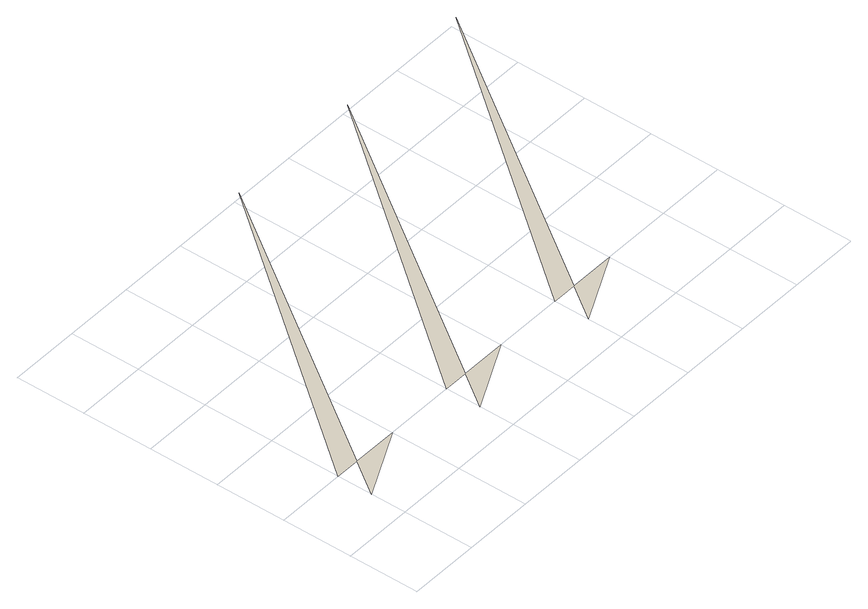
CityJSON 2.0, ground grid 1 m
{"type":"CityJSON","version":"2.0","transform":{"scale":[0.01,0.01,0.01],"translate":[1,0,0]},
"CityObjects":{
"building1":{"type":"Building","geometry":[{"type":"MultiSurface","lod":"2.1","boundaries":[[[0,1,2,3]]]}]},
"building2":{"type":"Building","geometry":[{"type":"MultiSurface","lod":"2.1","boundaries":[[[4,5,6,7]]]}]},
"building3":{"type":"Building","geometry":[{"type":"MultiSurface","lod":"2.1","boundaries":[[[8,9,10,11]]]}]}
},
"vertices":[
[0,50,0],[210,420,120],[0,100,0],[100,100,0],
[200,50,0],[410,420,120],[200,100,0],[300,100,0],
[400,50,0],[610,420,120],[400,100,0],[500,100,0]
]}
